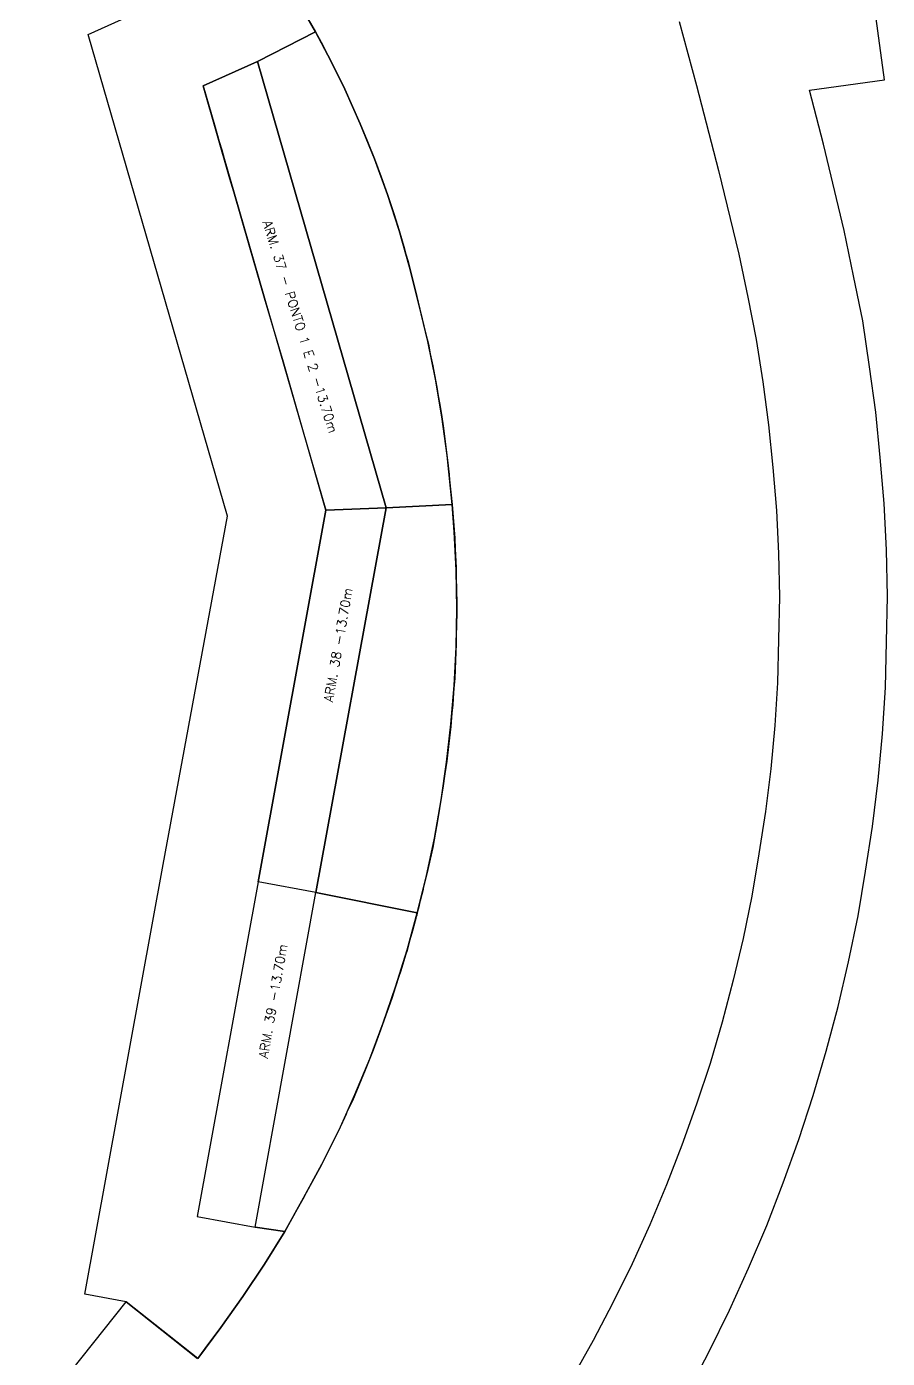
# Model space of a CAD drawing. Header units: metres. Extents: x 360306 to 369161, y 7338511 to 7354890.
# Drawn here: x 368429 to 369161, y 7346693 to 7347825 of the extents above; entities that cross this region are included whole.
import ezdxf

# ---------------------------------------------------------------- set-up
doc = ezdxf.new("R2010")
doc.units = ezdxf.units.M
doc.layers.add('04_SPA-MAN-BERÇOS-LIM CV_AREAS DE DRAGAGEM', color=7, linetype='Continuous')
doc.styles.add('PADRAO', font='simplex.shx')

msp = doc.modelspace()

# ---------------------------------------------------------------- linework, layer by layer
at = {"layer": '04_SPA-MAN-BERÇOS-LIM CV_AREAS DE DRAGAGEM'}
for points in [[(368991.2, 7346665), (369009, 7346699.2), (369026.4, 7346734.4), (369042.6, 7346770), (369058, 7346806.4), (369072, 7346842.6), (369085.3, 7346879.5), (369097.4, 7346916.8), (369108.5, 7346954.4), (369118.6, 7346992.4), (369127.5, 7347030.5), (369135.6, 7347069.4), (369141.9, 7347107.4), (369147.9, 7347145.4), (369152.7, 7347184.7), (369156.3, 7347224), (369158.8, 7347263.4), (369159.8, 7347302.3), (369160.5, 7347340.7), (369159.7, 7347380.5), (369157.9, 7347419.8), (369154.5, 7347459), (369150.6, 7347497.6), (369145.4, 7347536.1), (369139.6, 7347575.1), (369131.8, 7347613.4), (369123.9, 7347651.9), (369106.2, 7347725.2), (369094.3, 7347771.2), (369158.1, 7347779.9), (369120.9, 7348052.9)], [(368653.5, 7347857.2), (368674.5, 7347820.7), (368625, 7347795.5), (368578.9, 7347774.8), (368588.4, 7347741.7), (368592.6, 7347727.4), (368594.7, 7347720.3), (368596.7, 7347713.1), (368605, 7347684.6), (368631, 7347594.5), (368683.2, 7347414.2), (368625.6, 7347098.3), (368573.9, 7346813.9), (368623.1, 7346805), (368648.2, 7346801.2), (368631.1, 7346773.4), (368612.7, 7346746), (368593.9, 7346719.5), (368574.3, 7346693.4), (368513.3, 7346741.4), (368478.3, 7346747.8), (368544.8, 7347113), (368599.7, 7347409.2), (368481.2, 7347818.5), (368549.2, 7347849.2)], [(368574.3, 7346693.4), (368580.6, 7346701.8), (368593.9, 7346719.5), (368612.7, 7346746), (368631.1, 7346773.4), (368648.2, 7346801.2), (368664.1, 7346829.7), (368679.7, 7346858.3), (368694.4, 7346887.7), (368707.8, 7346917.5), (368720.5, 7346947.8), (368731.9, 7346978.4), (368742.5, 7347009), (368752.3, 7347040.5), (368760.9, 7347071.9), (368768.7, 7347103.8), (368775.6, 7347135.6), (368781.3, 7347167.9), (368785.8, 7347200.1), (368789.5, 7347232.4), (368792.4, 7347265.1), (368794, 7347297.8), (368794.4, 7347330.4), (368794, 7347363.1), (368792.4, 7347395.8), (368790.6, 7347419.1), (368786.2, 7347460.7), (368781.8, 7347493.4), (368776.4, 7347525.6), (368769.9, 7347557.5), (368762.1, 7347589.3), (368754.4, 7347620.8), (368745.4, 7347651.8), (368735.6, 7347682.5), (368724.6, 7347712.7), (368712.3, 7347742.5), (368699.3, 7347771.9), (368685, 7347800.9), (368674.5, 7347820.7), (368653.5, 7347857.2)], [(368983.4, 7347829.6), (368998.4, 7347775.2), (369017.1, 7347702.9), (369034.3, 7347631.8), (369041.9, 7347595.1), (369049.1, 7347559.2), (369054.6, 7347523.2), (369059.5, 7347486.8), (369063.1, 7347450.5), (369066.3, 7347413.8), (369068, 7347377.4), (369068.7, 7347340.6), (369068, 7347304.3), (369067.1, 7347267.5), (369064.8, 7347231.2), (369061.4, 7347194.4), (369057, 7347158.1), (369051.3, 7347122.1), (369045.3, 7347086.2), (369037.9, 7347050.3), (369029.5, 7347014.7), (369020.1, 7346979.1), (369009.8, 7346944.1), (368998.4, 7346909.3), (368985.9, 7346874.7), (368972.9, 7346840.8), (368958.6, 7346806.9), (368943.5, 7346773.8), (368927.1, 7346740.7), (368910.4, 7346708.5), (368892.4, 7346676.2)], [(368983.4, 7347829.6), (368998.4, 7347775.2), (369017.1, 7347702.9), (369034.3, 7347631.8), (369041.9, 7347595.1), (369049.1, 7347559.2), (369054.6, 7347523.2), (369059.5, 7347486.8), (369063.1, 7347450.5), (369066.3, 7347413.8), (369068, 7347377.4), (369068.7, 7347340.6), (369068, 7347304.3), (369067.1, 7347267.5), (369064.8, 7347231.2), (369061.4, 7347194.4), (369057, 7347158.1), (369051.3, 7347122.1), (369045.3, 7347086.2), (369037.9, 7347050.3), (369029.5, 7347014.7), (369020.1, 7346979.1), (369009.8, 7346944.1), (368998.4, 7346909.3), (368985.9, 7346874.7), (368972.9, 7346840.8), (368958.6, 7346806.9), (368943.5, 7346773.8), (368927.1, 7346740.7), (368910.4, 7346708.5), (368892.4, 7346676.2)], [(368428.8, 7346635), (368513.3, 7346741.4), (368574.2, 7346693.3)]]:
    msp.add_lwpolyline(points, dxfattribs=at)
for points in [[(368625, 7347795.5), (368674.5, 7347820.7), (368680.5, 7347809.3), (368685, 7347800.9), (368692.1, 7347786.4), (368699.3, 7347771.9), (368705.8, 7347757.2), (368712.3, 7347742.5), (368718.5, 7347727.6), (368724.6, 7347712.7), (368730.1, 7347697.6), (368735.6, 7347682.5), (368741, 7347666.2), (368745.4, 7347651.8), (368749.4, 7347638.3), (368751.2, 7347631.7), (368753.2, 7347625.5), (368755.2, 7347617.5), (368759.2, 7347601.6), (368763.2, 7347585), (368765.2, 7347576.8), (368768.3, 7347563.9), (368770.4, 7347555.2), (368772, 7347547.2), (368774.1, 7347537), (368775.9, 7347527.9), (368777.5, 7347518.8), (368778.8, 7347511.4), (368780, 7347504.1), (368781.8, 7347493.4), (368782.8, 7347486), (368784.3, 7347474.7), (368785.3, 7347467.9), (368786.6, 7347456.7), (368788.1, 7347444.6), (368788.4, 7347439.9), (368790.6, 7347419.1), (368734.4, 7347416.2)], [(368631, 7347594.5), (368618, 7347639.5), (368605, 7347684.6), (368601.7, 7347695.9), (368578.9, 7347774.8), (368625, 7347795.5), (368734.4, 7347416.2), (368683.2, 7347414.2), (368647.1, 7347539.9)], [(368683.2, 7347414.2), (368734.4, 7347416.2), (368674.8, 7347089.3), (368625.6, 7347098.3)], [(368734.4, 7347416.2), (368790.6, 7347419.1), (368792.7, 7347390.4), (368793.1, 7347381.3), (368793.3, 7347376.1), (368793.9, 7347365.2), (368794.1, 7347356.6), (368794.2, 7347347.1), (368794.4, 7347334.6), (368794.4, 7347327.6), (368794.3, 7347316.1), (368794.1, 7347308.1), (368794, 7347300.7), (368793.8, 7347293.3), (368793.4, 7347286.4), (368793.1, 7347278.5), (368792.7, 7347271.2), (368792.4, 7347265.9), (368791.8, 7347259.1), (368791, 7347248.9), (368790.3, 7347241.7), (368790, 7347238), (368789.3, 7347230.4), (368787.7, 7347216), (368785.9, 7347200.9), (368784.4, 7347190.1), (368783, 7347179.8), (368778.5, 7347151.8), (368774.2, 7347127.6), (368769.8, 7347108.7), (368766, 7347092.6), (368765.8, 7347091.8), (368763.4, 7347082.3), (368763.4, 7347082.2), (368763.4, 7347082), (368763.2, 7347081.3), (368762.2, 7347077.2), (368760.9, 7347071.9), (368674.8, 7347089.3)], [(368625.6, 7347098.3), (368573.9, 7346813.9), (368623.1, 7346805), (368674.8, 7347089.3)], [(368674.8, 7347089.3), (368760.9, 7347071.9), (368760.7, 7347071.2), (368760.5, 7347070.5), (368760.4, 7347069.9), (368760.2, 7347069.2), (368760, 7347068.6), (368759.8, 7347067.9), (368759.6, 7347067), (368759.5, 7347066.7), (368759.4, 7347066.5), (368759.4, 7347066.4), (368759.4, 7347066.2), (368759.3, 7347066.1), (368759.3, 7347065.9), (368759.2, 7347065.6), (368759.2, 7347065.6), (368759.2, 7347065.5), (368759.2, 7347065.4), (368759.1, 7347065.3), (368759.1, 7347065.2), (368759.1, 7347065.1), (368756.8, 7347056.8), (368754.7, 7347049), (368753.8, 7347045.7), (368752.2, 7347040.1), (368751, 7347036.1), (368749.4, 7347031.1), (368747.7, 7347025.5), (368746.6, 7347022), (368745.6, 7347018.8), (368742.5, 7347009), (368739.2, 7346999.3), (368735.3, 7346988.1), (368729.7, 7346972.3), (368723.3, 7346955.4), (368716.5, 7346938.2), (368705.7, 7346912.3), (368701.4, 7346903.4), (368700.4, 7346901), (368695.8, 7346890.9), (368690.9, 7346880.7), (368679.4, 7346857.9), (368666.4, 7346834), (368663.6, 7346828.7), (368658.7, 7346820.1), (368654.4, 7346812.1), (368648.2, 7346801.2), (368623.1, 7346805)]]:
    msp.add_lwpolyline(points, close=True, dxfattribs=at)

# ---------------------------------------------------------------- texts
at = {"layer": '04_SPA-MAN-BERÇOS-LIM CV_AREAS DE DRAGAGEM', "style": 'PADRAO'}
for s, rotation, p in [('ARM. 37 - PONTO 1 E 2 -13.70m', 287.4901, (368629.3, 7347659)), ('ARM. 38 -13.70m', 80.1817, (368689.1, 7347250.6)), ('ARM. 39 -13.70m', 80.1817, (368633.7, 7346947.9))]:
    msp.add_text(s, height=7.875, rotation=rotation, dxfattribs=at).set_placement(p)

doc.saveas('drawing.dxf')
